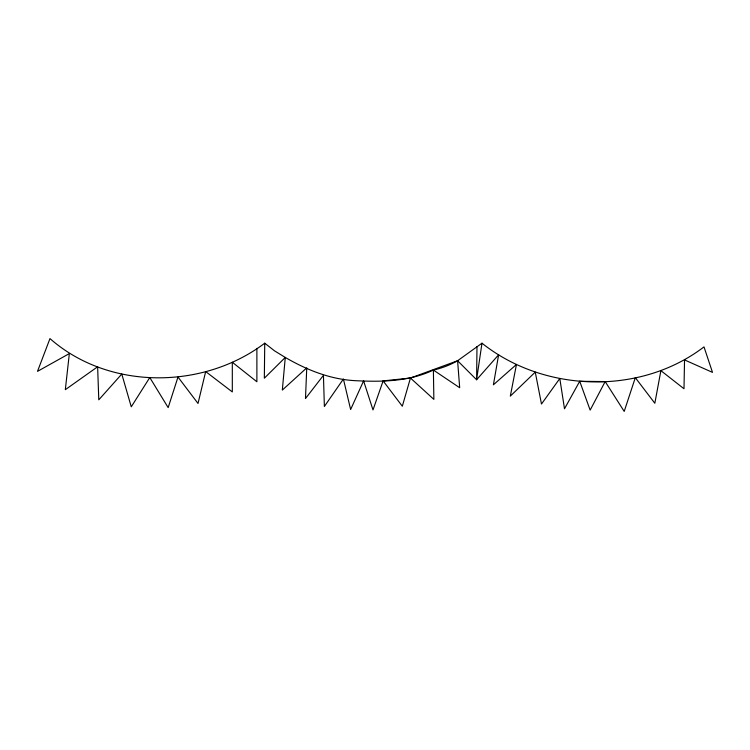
<?xml version="1.0" encoding="UTF-8"?>
<svg xmlns="http://www.w3.org/2000/svg" width="750" height="750" viewBox="0 0 750 750"><rect width="100%" height="100%" fill="white"/><g stroke="black" fill="none" stroke-linecap="round" stroke-linejoin="round"><path stroke-width="1.12" d="M264.741 343.191L264.337 378.206L285.281 357.441C306.891 369.984 330.328 379.425 355.547 380.691C381.778 382.022 409.219 381.619 433.387 370.05A86.484 86.484 0 0 0 457.594 360.741L481.978 343.191C544.266 392.831 640.472 395.475 703.997 346.875L712.5 372.384L684.534 359.916L684 388.753L660.891 370.65L654.834 403.266L635.316 377.662L624.206 411.412L605.175 381.572L579.722 381.281L564.497 408.778L559.8 378.506L541.481 404.034L535.256 372.122L510.319 396.122L516.459 364.472L493.406 384.797L498.628 354.788L476.597 379.753L457.594 360.741L410.456 378.028L383.119 380.897L372.994 409.922L363.6 380.897L350.634 409.528L343.406 379.003L324.375 406.462L323.438 375.338L305.484 398.541L306.75 367.847L282.328 390.084L285.281 357.441L274.603 350.897L264.741 343.191C203.072 389.831 108.75 390.375 49.978 338.588L37.5 371.363L69.347 353.588L65.325 389.681L97.631 366.769L98.784 399.834L121.791 374.044L131.269 406.819L149.784 377.531L168.169 407.616L177.994 377.034L198.009 403.453L205.678 371.569L232.312 391.931L232.312 362.25L256.884 381.759L256.884 348.384M476.991 346.613L476.597 379.753L481.978 343.191M605.175 381.572L590.156 410.119L579.722 381.281M383.119 380.897L402.319 406.228L410.456 378.028L433.866 399.384L433.387 370.05L459.684 387.731L457.594 360.741"/></g></svg>
